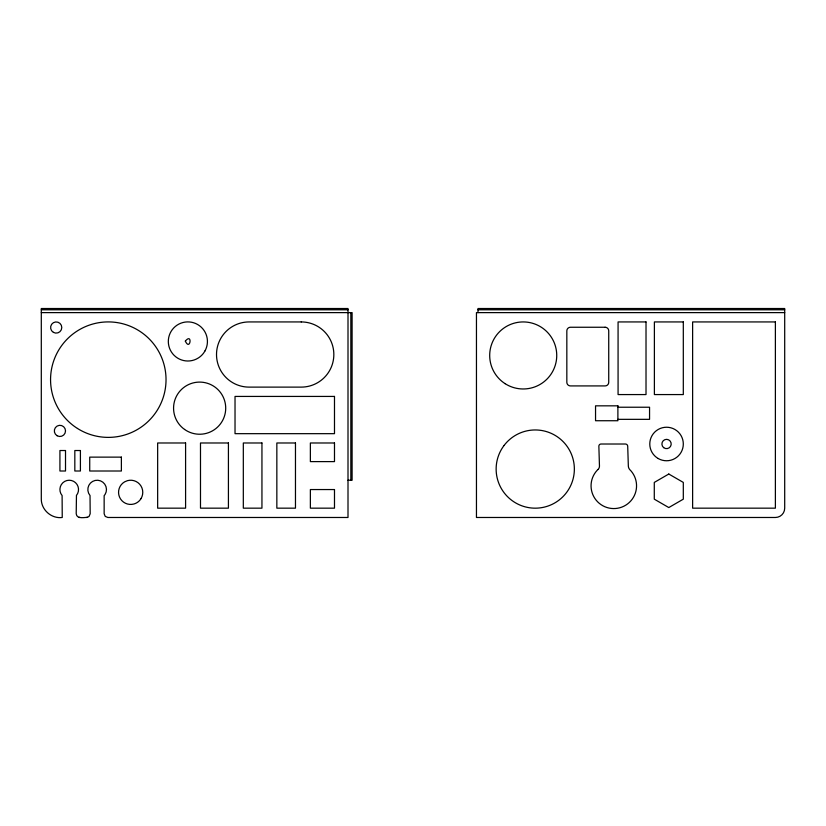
<?xml version="1.0" encoding="UTF-8"?>
<svg xmlns="http://www.w3.org/2000/svg" width="826" height="826" viewBox="0 0 826 826"><rect width="100%" height="100%" fill="white"/><g stroke="black" fill="none" stroke-linecap="round" stroke-linejoin="round"><path stroke-width="1.24" d="M87.411 517.355L89.084 516.395L90.179 513.751L90.034 495.548A9.313 9.313 0 0 1 90.437 483.096A9.313 9.313 0 0 1 102.868 482.198A9.313 9.313 0 0 1 105.067 494.464L104.148 495.672L104.148 513.751L105.232 516.395L107.865 517.479L348.004 517.479L348.004 308.521L41.3 308.521L41.3 498.852C41.032 509.714 51.501 518.986 62.239 517.479L62.105 495.548A9.313 9.313 0 0 1 62.786 482.818A9.313 9.313 0 0 1 75.527 482.694A9.313 9.313 0 0 1 76.457 495.414L76.209 513.751C76.653 519.182 83.891 517.427 87.411 517.355L86.42 517.479M41.3 309.791L348.004 309.791M477.996 309.791L784.7 309.791M41.3 312.62L352.103 312.62L352.103 480.236L348.004 480.236M784.7 312.62L476.457 312.62L476.457 517.479L775.387 517.479A9.313 9.313 0 0 0 784.7 508.166L784.7 308.521L477.996 308.521L477.996 312.62M617.889 407.228L649.556 407.228L649.556 419.34L617.889 419.34M78.966 517.355L79.946 517.479M350.833 312.62L350.833 480.236M185.334 341.128C190.31 351.731 192.788 332.104 185.334 341.128M205.013 350.874L203.702 352.95A19.556 19.556 0 0 1 198.354 357.957L196.206 359.145A19.556 19.556 0 0 1 168.473 343.905A19.556 19.556 0 0 1 191.539 322.243A19.556 19.556 0 0 1 205.013 350.874M141.009 498.615L140.141 499.864A12.101 12.101 0 0 1 135.34 503.499L133.905 503.994A12.101 12.101 0 0 1 124.623 481.847L127.421 480.67A12.101 12.101 0 0 1 141.009 498.615M504.036 445.503L502.621 447.506A39.111 39.111 0 0 0 501.847 489.415L503.189 491.47A39.111 39.111 0 0 0 560.885 498.605A39.111 39.111 0 0 0 561.948 440.485A39.111 39.111 0 0 0 504.036 445.503M598.024 469.478L597.219 470.252A22.756 22.756 0 0 0 597.663 501.857A22.756 22.756 0 0 0 629.267 502.507A22.756 22.756 0 0 0 631.023 470.944L629.99 469.87A5.916 5.916 0 0 1 628.338 465.957L627.708 446.246A2.302 2.302 0 0 0 625.406 444.016L601.018 444.016A2.168 2.168 0 0 0 598.86 446.246L599.459 465.957A4.688 4.688 0 0 1 598.024 469.478M668.792 474.031L654.285 482.415L654.285 499.172L668.792 507.556L683.308 499.172L683.308 482.415L668.792 474.031M301.253 321.933L249.101 321.933A32.586 32.586 0 0 0 216.515 354.53A32.586 32.586 0 0 0 249.101 387.115L301.253 387.115A32.586 32.586 0 0 0 333.838 354.53A32.586 32.586 0 0 0 301.253 321.933M646.015 321.933L618.075 321.933L618.075 394.57L646.015 394.57L646.015 321.933M683.308 321.933L654.388 321.933L654.388 394.57L683.308 394.57L683.308 321.933M775.387 321.933L692.622 321.933L692.622 508.166L775.387 508.166L775.387 321.933M605.117 327.251L570.436 327.251A3.614 3.614 0 0 0 566.832 330.865L566.832 382.304A3.614 3.614 0 0 0 570.436 385.918L605.117 385.918A3.614 3.614 0 0 0 608.731 382.304L608.731 330.865A3.614 3.614 0 0 0 605.117 327.251M334.489 396.428L235.028 396.428L235.028 433.671L334.489 433.671L334.489 396.428M617.889 405.834L595.546 405.834L595.546 420.733L617.889 420.733L617.889 405.834M185.592 442.984L157.652 442.984L157.652 508.166L185.592 508.166L185.592 442.984M228.42 442.984L200.491 442.984L200.491 508.166L228.42 508.166L228.42 442.984M261.945 442.984L243.319 442.984L243.319 508.166L261.945 508.166L261.945 442.984M295.471 442.984L276.844 442.984L276.844 508.166L295.471 508.166L295.471 442.984M334.489 442.984L310.37 442.984L310.37 461.61L334.489 461.61L334.489 442.984M65.512 450.521L59.926 450.521L59.926 471.006L65.512 471.006L65.512 450.521M80.411 450.521L74.825 450.521L74.825 471.006L80.411 471.006L80.411 450.521M121.381 457.129L89.724 457.129L89.724 471.006L121.381 471.006L121.381 457.129M334.489 489.55L310.37 489.55L310.37 508.166L334.489 508.166L334.489 489.55M53.401 332.362A5.586 5.586 0 0 0 61.785 327.519A5.586 5.586 0 0 0 53.401 322.687A5.586 5.586 0 0 0 53.401 332.362M57.128 435.746A5.586 5.586 0 0 0 65.512 430.904A5.586 5.586 0 0 0 57.128 426.061A5.586 5.586 0 0 0 57.128 435.746M77.479 428.467A57.727 57.727 0 0 0 165.985 381.932A57.727 57.727 0 0 0 81.423 328.552A57.727 57.727 0 0 0 77.479 428.467M184.58 429.448A26.071 26.071 0 0 0 225.601 410.574A26.071 26.071 0 0 0 188.741 384.482A26.071 26.071 0 0 0 184.58 429.448M505.14 383.687A33.525 33.525 0 0 0 556.703 357.008A33.525 33.525 0 0 0 507.814 325.681A33.525 33.525 0 0 0 505.14 383.687M658.167 458.513A16.757 16.757 0 0 0 683.308 443.996A16.757 16.757 0 0 0 658.167 429.479A16.757 16.757 0 0 0 658.167 458.513M663.619 447.609A4.657 4.657 0 0 0 671.146 444.718A4.657 4.657 0 0 0 664.889 439.649A4.657 4.657 0 0 0 663.619 447.609"/></g></svg>
